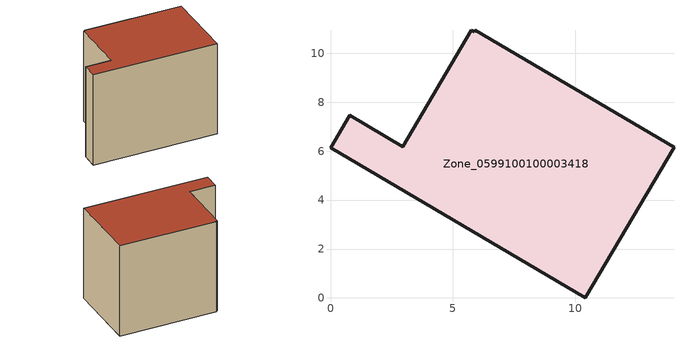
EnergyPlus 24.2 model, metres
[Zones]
Zone_0599100100003418
 floor ground (C_G): 5.92,10.95 14.03,6.16 10.4,0 0,6.14 0.79,7.46 2.95,6.19 5.74,10.94 5.87,10.87 z1.45
 wall outside (C_F): 10.4,0 14.03,6.16 5.92,10.95 5.87,10.87 5.74,10.94 2.95,6.19 0.79,7.46 0,6.14 10.4,0 z1.45:10.63
 roof outside (C_R): 14.03,6.16 5.92,10.95 5.87,10.87 5.74,10.94 2.95,6.19 0.79,7.46 0,6.14 10.4,0 z10.63
[BUILDING]
Pand.0599100100003418: North Axis=0; Terrain=City; Loads Convergence Tolerance Value=0.04; Temperature Convergence Tolerance Value=0.4; Solar Distribution=FullExterior; Maximum Number of Warmup Days=25; Minimum Number of Warmup Days=1
[Site:Location]
Rotterdam.The.Hague.AP_ZH_NLD Design_Conditions: Latitude=51.96; Longitude=4.45; Time Zone=1; Elevation=-4.5
[SITE:GROUNDTEMPERATURE:BUILDINGSURFACE]
18, 18, 18, 18, 18, 18, 18, 18, 18, 18, 18, 18
[MATERIAL] Thermal Absorptance=0.9; Solar Absorptance=0.7; Visible Absorptance=0.7
Name | Roughness | Thickness | Conductivity | Density | Specific Heat
G.TI.2006-2014 | MediumSmooth | 0.15 | 0.06 | 540 | 1210
F.TI.2006-2014 | Rough | 0.3 | 0.12 | 1920 | 840
R.TI.2006-2014 | MediumRough | 0.2 | 0.08 | 1500 | 1000
[CONSTRUCTION]
C_G: G.TI.2006-2014
C_F: F.TI.2006-2014
C_R: R.TI.2006-2014
[ZONE]
Zone_0599100100003418: Type=1; Multiplier=1; Ceiling Height=Autocalculate; Volume=Autocalculate; Floor Area=autocalculate; Part of Total Floor Area=Yes
[ZONEINFILTRATION:DESIGNFLOWRATE]
Infil_Zone_0599100100003418: Zone or ZoneList or Space or SpaceList=Zone_0599100100003418; Schedule=AlwaysOn; Design Flow Rate Calculation Method=Flow/Area; Flow Rate per Floor Area=0.0015; Constant Term Coefficient=1; Temperature Term Coefficient=0; Velocity Term Coefficient=0; Velocity Squared Term Coefficient=0
[HVACTEMPLATE:ZONE:IDEALLOADSAIRSYSTEM]
Zone_0599100100003418: Maximum Heating Supply Air Temperature=50; Minimum Cooling Supply Air Temperature=13; Maximum Heating Supply Air Humidity Ratio=0.0156; Minimum Cooling Supply Air Humidity Ratio=0.0077; Heating Limit=NoLimit; Cooling Limit=NoLimit; Dehumidification Control Type=ConstantSensibleHeatRatio; Cooling Sensible Heat Ratio=0.7; Dehumidification Setpoint=60; Humidification Control Type=None; Humidification Setpoint=30; Outdoor Air Method=None; Outdoor Air Flow Rate per Person=0.00944; Outdoor Air Flow Rate per Zone Floor Area=0; Outdoor Air Flow Rate per Zone=0; Demand Controlled Ventilation Type=None; Outdoor Air Economizer Type=NoEconomizer; Heat Recovery Type=None; Sensible Heat Recovery Effectiveness=0.7; Latent Heat Recovery Effectiveness=0.65
[ZONECONTROL:THERMOSTAT]
ThermostatControl_Zone_0599100100003418: Zone or ZoneList=Zone_0599100100003418; Control Type Schedule=DualSetpointControlType; Control 1=Thermostat_Zone_0599100100003418; Temperature Difference Between Cutout And Setpoint=0
[THERMOSTATSETPOINT:DUALSETPOINT]
Thermostat_Zone_0599100100003418: Heating Setpoint Temperature Schedule=HeatingSetpoint_Zone_0599100100003418; Cooling Setpoint Temperature Schedule=CoolingSetpoint_Zone_0599100100003418
[SCHEDULE:COMPACT]
HeatingSetpoint_Zone_0599100100003418: Through: 12/31, For: AllDays, Until: 24:00, 21
CoolingSetpoint_Zone_0599100100003418: Through: 12/31, For: AllDays, Until: 24:00, 24
DualSetpointControlType: Through: 12/31, For: AllDays, Until: 24:00, 4
AlwaysOn: Through: 12/31, For: AllDays, Until: 24:00, 1
